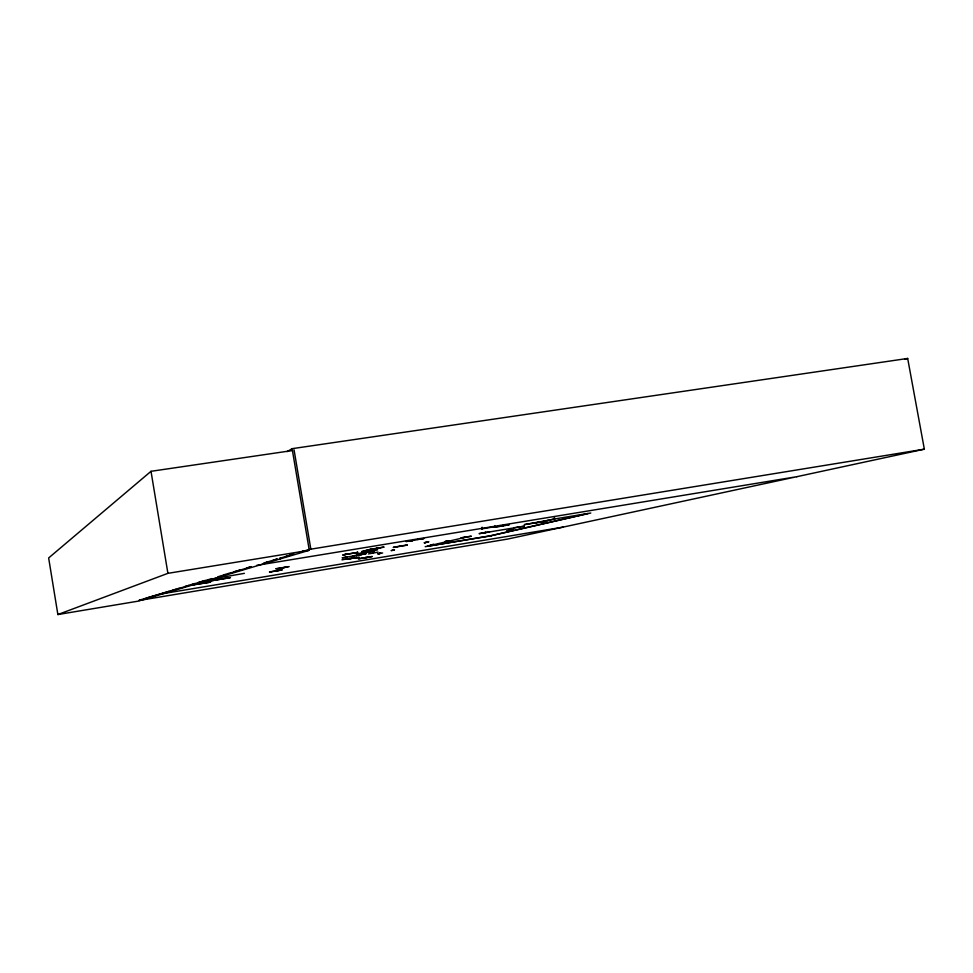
<?xml version="1.0" encoding="UTF-8"?>
<svg xmlns="http://www.w3.org/2000/svg" width="973" height="973" viewBox="0 0 973 973"><rect width="100%" height="100%" fill="white"/><g stroke="black" fill="none" stroke-linecap="round" stroke-linejoin="round"><path stroke-width="1.46" d="M201.752 582.341L230.151 577.658M191.681 585.004L210.594 582.122L191.584 585.174M214.036 578.692L244.405 573.34M402.177 545.634L393.214 547.398L394.174 547.337M366.103 557.42L358.38 558.843L372.245 556.483M341.961 559.852L350.025 558.38M365.276 552.737L356.86 553.99L365.605 552.518M412.09 540.806L406.264 541.45M347.288 557.164L342.119 557.821L347.142 557.103M428.132 541.912L427.074 542.241M378.205 553.746L380.443 553.211M391.097 550.633L394.393 549.745M366.262 552.396L369.74 551.569L361.311 553.321M366.748 552.214L369.57 551.521M369.168 551.582L372.148 551.01M494.661 526.296L495.233 526.588L481.55 528.947L482.426 528.655L482.207 527.439M366.103 553.625L356.24 555.474L366.03 553.71M346.06 554.269L342.678 555.096L345.889 554.233M374.496 550.803L363.525 552.676L374.386 550.9M461.19 537.789L471.358 536.208L461.226 537.874M513.939 527.743L524.313 526.198L479.081 533.654L489.504 531.927M292.423 450.548L151.01 471.309L48.65 557.955L57.869 614.547L138.251 601.144L309.28 550.28L292.119 448.675L907.675 358.453L924.35 449.173L796.741 476.709M405.875 541.523L412.516 540.635M428.57 541.791L424.398 542.727M287.084 451.618L292.119 448.675M275.76 568.852L284.53 567.49L282.79 567.818M269.472 571.978L280.139 570.081L277.159 570.47M289.2 566.578L284.53 567.514M276.271 570.969L282.279 569.825L280.115 570.093M57.869 614.547L167.903 573.34L309.28 550.28M362.71 551.472L361.92 551.484M365.41 550.572L383.97 547.118M369.436 549.55L371.406 549.356M379.069 548.346L380.054 548.079L379.056 548.188M904.829 359.341L907.675 358.453M139.115 600.268L169.229 591.231M172.099 590.368L179.263 588.215M185.004 586.5L195.05 583.484M197.908 582.62L205.084 580.467M223.729 574.873L230.905 572.72M233.763 571.856L240.939 569.704M246.68 567.977L250.973 566.687M161.64 593.652L176.04 589.334M178.923 588.47L189.005 585.442M191.876 584.578L212.041 578.546M217.794 576.819L224.994 574.654M230.759 572.927L250.925 566.894M263.549 563.099L267.709 561.859M273.255 560.193L277.402 558.952M285.965 556.386L293.214 554.221M299.003 552.482L303.345 551.18M146.096 598.152L160.204 594.077M266.699 562.175L276.733 559.183M279.604 558.332L286.767 556.191M289.638 555.34L293.931 554.051M302.53 551.484L310.813 549.015L294.053 449.842M505.133 525.493L494.211 527.22L507.553 524.788M509.39 524.629L505.109 525.493M538.86 522.465L539.638 522.306M357.359 552.409L357.979 552.311L354.537 553.138L355.133 552.992M368.876 551.8L372.002 551.059M448.626 540.854L445.026 541.742C455.413 539.431 439.942 542.533 446.631 541.365M467.271 536.877L425.189 546.68L490.891 535.795L590.781 513.014L552.749 519.278L539.176 522.392M430.771 545.038L433.763 544.418L430.285 545.221L430.869 545.026M481.976 533.228L485.43 532.34M466.164 537.06L466.809 536.926M481.842 533.326L485.904 532.34M518.268 527.208L519.716 526.928M541.487 522.027L554.865 518.925L554.695 517.964M544.758 521.467L534.128 523.048M506.617 530.82L508.928 530.431M507.541 530.613L510.582 530.188M508.405 530.419L510.716 530.017M509.329 530.2L512.382 529.774M511.518 529.969L509.183 530.37M513.33 529.555L510.971 529.957M369.412 549.514L383.715 547.069M361.883 551.46L376.21 549.1L365.678 550.609M489.699 535.953L587.862 513.549M375.237 549.307L376.198 549.064M406.288 545.257L407.298 545.038L400.329 546.035M406.276 545.269L407.03 545.123M482.085 527.463L482.328 528.667L481.416 528.667M345.914 559.22L352.384 558.271M409.451 541.122L420.36 539.115M484.177 532.839L483.435 532.949M276.32 568.682L288.093 566.7M379.117 548.346L363.72 551.095M494.527 526.551L495.196 526.296M271.066 571.625L269.582 571.966L270.567 571.869M406.313 545.269L394.138 547.349M344.916 557.456L354.792 555.692M373.048 551.229L364.717 552.396M356.69 557.675L357.273 557.578M380.139 553.418L379.506 553.515M361.08 554.61L361.725 554.501M427.524 541.888L428.728 541.839L424.264 542.825L425.919 542.423M372.817 553.126L373.45 553.029M379.689 553.491L380.978 553.175L378.315 553.832M431.696 544.892L430.321 545.075L433.228 544.539M371.297 549.137L372.854 548.845M280.662 570.154L271.637 571.723M417.271 539.419L423.936 538.592L417.672 539.346M348.504 558.94L356.605 557.505L348.261 558.964M364.461 557.979L372.173 556.556M377.548 553.771L382.657 552.992M374.666 549.149L376.429 548.833M503.248 525.821L499.331 526.466M346.218 559.159L346.814 559.074M376.539 548.176L378.461 547.848M367.113 550.791L368.986 550.45M502.323 525.651L504.306 525.189M161.7 593.834L563.197 527.123M139.175 600.45L507.651 539.066L796.826 476.697L256.738 565.349M547.835 520.397L524.277 524.642L544.783 521.358M356.106 552.652L344.977 554.537M356.252 552.676L344.369 554.659M391.657 550.56L394.491 549.879L393.031 550.231M230.467 577.573L201.277 582.486M427.573 546.242L491.499 535.661M309.146 549.441L924.35 449.173M379.093 548.176L371.37 549.368M376.369 548.565L377.901 548.322M367.612 550.353L369.144 550.122M395.245 547.154L396.692 546.948M506.057 525.043L509.256 524.605M373.45 551.119L365.045 552.396M484.481 532.754L483.763 532.9M270.53 571.881L271.662 571.71M362.503 558.125L368.475 557.237M494.977 527.123L496.084 526.989M353.929 558.003L359.317 557.322L353.917 558.076M482.207 528.692L481.951 527.488M357.541 555.315L352.542 555.887M357.006 555.413L352.907 555.826M368.402 553.941L378.071 552.105M375.213 549.149L375.943 549.064M354.622 553.053L357.444 552.311M377.402 549.976L366.48 551.776M553.892 518.159L554.063 519.12M280.175 558.125L280.309 558.891M151.01 471.309L167.903 573.34"/></g></svg>
